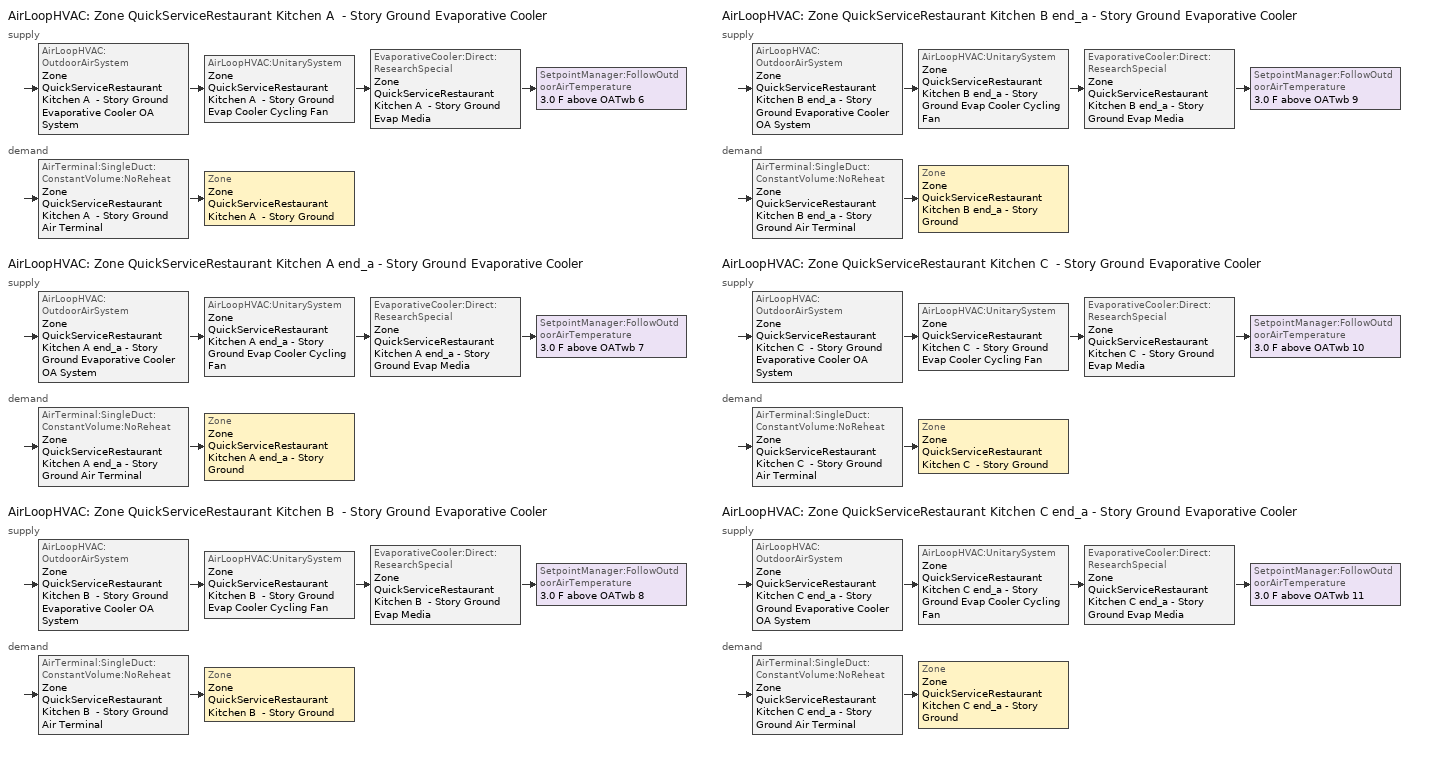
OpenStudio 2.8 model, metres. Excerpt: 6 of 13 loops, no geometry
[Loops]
AirLoopHVAC 'Zone QuickServiceRestaurant Kitchen A  - Story Ground Evaporative Cooler'
 supply: AirLoopHVAC:OutdoorAirSystem 'Zone QuickServiceRestaurant Kitchen A  - Story Ground Evaporative Cooler OA System' > AirLoopHVAC:UnitarySystem 'Zone QuickServiceRestaurant Kitchen A  - Story Ground Evap Cooler Cycling Fan' > EvaporativeCooler:Direct:ResearchSpecial 'Zone QuickServiceRestaurant Kitchen A  - Story Ground Evap Media' > SetpointManager:FollowOutdoorAirTemperature '3.0 F above OATwb 6'
 demand: AirTerminal:SingleDuct:ConstantVolume:NoReheat 'Zone QuickServiceRestaurant Kitchen A  - Story Ground Air Terminal' > Zone 'Zone QuickServiceRestaurant Kitchen A  - Story Ground'
AirLoopHVAC 'Zone QuickServiceRestaurant Kitchen A end_a - Story Ground Evaporative Cooler'
 supply: AirLoopHVAC:OutdoorAirSystem 'Zone QuickServiceRestaurant Kitchen A end_a - Story Ground Evaporative Cooler OA System' > AirLoopHVAC:UnitarySystem 'Zone QuickServiceRestaurant Kitchen A end_a - Story Ground Evap Cooler Cycling Fan' > EvaporativeCooler:Direct:ResearchSpecial 'Zone QuickServiceRestaurant Kitchen A end_a - Story Ground Evap Media' > SetpointManager:FollowOutdoorAirTemperature '3.0 F above OATwb 7'
 demand: AirTerminal:SingleDuct:ConstantVolume:NoReheat 'Zone QuickServiceRestaurant Kitchen A end_a - Story Ground Air Terminal' > Zone 'Zone QuickServiceRestaurant Kitchen A end_a - Story Ground'
AirLoopHVAC 'Zone QuickServiceRestaurant Kitchen B  - Story Ground Evaporative Cooler'
 supply: AirLoopHVAC:OutdoorAirSystem 'Zone QuickServiceRestaurant Kitchen B  - Story Ground Evaporative Cooler OA System' > AirLoopHVAC:UnitarySystem 'Zone QuickServiceRestaurant Kitchen B  - Story Ground Evap Cooler Cycling Fan' > EvaporativeCooler:Direct:ResearchSpecial 'Zone QuickServiceRestaurant Kitchen B  - Story Ground Evap Media' > SetpointManager:FollowOutdoorAirTemperature '3.0 F above OATwb 8'
 demand: AirTerminal:SingleDuct:ConstantVolume:NoReheat 'Zone QuickServiceRestaurant Kitchen B  - Story Ground Air Terminal' > Zone 'Zone QuickServiceRestaurant Kitchen B  - Story Ground'
AirLoopHVAC 'Zone QuickServiceRestaurant Kitchen B end_a - Story Ground Evaporative Cooler'
 supply: AirLoopHVAC:OutdoorAirSystem 'Zone QuickServiceRestaurant Kitchen B end_a - Story Ground Evaporative Cooler OA System' > AirLoopHVAC:UnitarySystem 'Zone QuickServiceRestaurant Kitchen B end_a - Story Ground Evap Cooler Cycling Fan' > EvaporativeCooler:Direct:ResearchSpecial 'Zone QuickServiceRestaurant Kitchen B end_a - Story Ground Evap Media' > SetpointManager:FollowOutdoorAirTemperature '3.0 F above OATwb 9'
 demand: AirTerminal:SingleDuct:ConstantVolume:NoReheat 'Zone QuickServiceRestaurant Kitchen B end_a - Story Ground Air Terminal' > Zone 'Zone QuickServiceRestaurant Kitchen B end_a - Story Ground'
AirLoopHVAC 'Zone QuickServiceRestaurant Kitchen C  - Story Ground Evaporative Cooler'
 supply: AirLoopHVAC:OutdoorAirSystem 'Zone QuickServiceRestaurant Kitchen C  - Story Ground Evaporative Cooler OA System' > AirLoopHVAC:UnitarySystem 'Zone QuickServiceRestaurant Kitchen C  - Story Ground Evap Cooler Cycling Fan' > EvaporativeCooler:Direct:ResearchSpecial 'Zone QuickServiceRestaurant Kitchen C  - Story Ground Evap Media' > SetpointManager:FollowOutdoorAirTemperature '3.0 F above OATwb 10'
 demand: AirTerminal:SingleDuct:ConstantVolume:NoReheat 'Zone QuickServiceRestaurant Kitchen C  - Story Ground Air Terminal' > Zone 'Zone QuickServiceRestaurant Kitchen C  - Story Ground'
AirLoopHVAC 'Zone QuickServiceRestaurant Kitchen C end_a - Story Ground Evaporative Cooler'
 supply: AirLoopHVAC:OutdoorAirSystem 'Zone QuickServiceRestaurant Kitchen C end_a - Story Ground Evaporative Cooler OA System' > AirLoopHVAC:UnitarySystem 'Zone QuickServiceRestaurant Kitchen C end_a - Story Ground Evap Cooler Cycling Fan' > EvaporativeCooler:Direct:ResearchSpecial 'Zone QuickServiceRestaurant Kitchen C end_a - Story Ground Evap Media' > SetpointManager:FollowOutdoorAirTemperature '3.0 F above OATwb 11'
 demand: AirTerminal:SingleDuct:ConstantVolume:NoReheat 'Zone QuickServiceRestaurant Kitchen C end_a - Story Ground Air Terminal' > Zone 'Zone QuickServiceRestaurant Kitchen C end_a - Story Ground'
[SizingPeriod:DesignDay] Barometric Pressure {Pa}=84753; Sky Clearness=0; Rain Indicator=0; Snow Indicator=0; Day of Month=21; Daylight Saving Time Indicator=0; Humidity Indicating Type=Wetbulb; Dry-Bulb Temperature Range Modifier Type=DefaultMultipliers
Name | Maximum Dry-Bulb Temperature {C} | Daily Dry-Bulb Temperature Range {deltaC} | Humidity Indicating Conditions at Maximum Dry-Bulb | Wind Speed {m/s} | Wind Direction {deg} | Month | Day Type | Solar Model Indicator | ASHRAE Taub | ASHRAE Taud
Truth Or Consequenc Ann Htg 99% Condns DB 1 | -3.8 | 0 | -3.8 | 3.3 | 350 | 12 | WinterDesignDay | ASHRAEClearSky
Truth Or Consequenc Ann Htg 99.6% Condns DB 1 | -6.8 | 0 | -6.8 | 3.3 | 350 | 12 | WinterDesignDay | ASHRAEClearSky
Truth Or Consequenc Ann Htg Wind 99% Condns WS=>MCDB 1 | 8 | 0 | 8 | 11.1 | 350 | 12 | WinterDesignDay | ASHRAEClearSky
Truth Or Consequenc April .4% Condns DB=>MCWB 1 | 31 | 15.5 | 13.1 | 4.7 | 170 | 4 | SummerDesignDay | ASHRAETau | 0.275 | 2.546
Truth Or Consequenc April .4% Condns WB=>MCDB 1 | 27.5 | 15.5 | 14 | 4.7 | 170 | 4 | SummerDesignDay | ASHRAETau | 0.275 | 2.546
Truth Or Consequenc August .4% Condns DB=>MCWB 1 | 36.2 | 13 | 17.5 | 4.7 | 170 | 8 | SummerDesignDay | ASHRAETau | 0.317 | 2.481
Truth Or Consequenc August .4% Condns WB=>MCDB 1 | 28.7 | 13 | 20.1 | 4.7 | 170 | 8 | SummerDesignDay | ASHRAETau | 0.317 | 2.481
Truth Or Consequenc December .4% Condns DB=>MCWB 1 | 19.8 | 12.5 | 7.7 | 4.7 | 170 | 12 | SummerDesignDay | ASHRAETau | 0.282 | 2.652
Truth Or Consequenc December .4% Condns WB=>MCDB 1 | 15.6 | 12.5 | 9.3 | 4.7 | 170 | 12 | SummerDesignDay | ASHRAETau | 0.282 | 2.652
Truth Or Consequenc February .4% Condns DB=>MCWB 1 | 23.7 | 13.8 | 8.8 | 4.7 | 170 | 2 | SummerDesignDay | ASHRAETau | 0.276 | 2.632
Truth Or Consequenc February .4% Condns WB=>MCDB 1 | 21.3 | 13.8 | 10.1 | 4.7 | 170 | 2 | SummerDesignDay | ASHRAETau | 0.276 | 2.632
Truth Or Consequenc January .4% Condns DB=>MCWB 1 | 19.8 | 13.3 | 7.4 | 4.7 | 170 | 1 | SummerDesignDay | ASHRAETau | 0.268 | 2.748
Truth Or Consequenc January .4% Condns WB=>MCDB 1 | 16.3 | 13.3 | 9.1 | 4.7 | 170 | 1 | SummerDesignDay | ASHRAETau | 0.268 | 2.748
Truth Or Consequenc July .4% Condns DB=>MCWB 1 | 38 | 13.6 | 17.5 | 4.7 | 170 | 7 | SummerDesignDay | ASHRAETau | 0.321 | 2.441
Truth Or Consequenc July .4% Condns WB=>MCDB 1 | 30.9 | 13.6 | 20.5 | 4.7 | 170 | 7 | SummerDesignDay | ASHRAETau | 0.321 | 2.441
Truth Or Consequenc June .4% Condns DB=>MCWB 1 | 39.5 | 15.4 | 18 | 4.7 | 170 | 6 | SummerDesignDay | ASHRAETau | 0.285 | 2.467
Truth Or Consequenc June .4% Condns WB=>MCDB 1 | 35.6 | 15.4 | 20 | 4.7 | 170 | 6 | SummerDesignDay | ASHRAETau | 0.285 | 2.467
Truth Or Consequenc March .4% Condns DB=>MCWB 1 | 27.2 | 14.8 | 10.9 | 4.7 | 170 | 3 | SummerDesignDay | ASHRAETau | 0.283 | 2.578
Truth Or Consequenc March .4% Condns WB=>MCDB 1 | 24.3 | 14.8 | 11.6 | 4.7 | 170 | 3 | SummerDesignDay | ASHRAETau | 0.283 | 2.578
Truth Or Consequenc May .4% Condns DB=>MCWB 1 | 35.3 | 15.2 | 14.9 | 4.7 | 170 | 5 | SummerDesignDay | ASHRAETau | 0.275 | 2.527
Truth Or Consequenc May .4% Condns WB=>MCDB 1 | 30.2 | 15.2 | 16.3 | 4.7 | 170 | 5 | SummerDesignDay | ASHRAETau | 0.275 | 2.527
Truth Or Consequenc November .4% Condns DB=>MCWB 1 | 24.1 | 14 | 10.1 | 4.7 | 170 | 11 | SummerDesignDay | ASHRAETau | 0.283 | 2.65
Truth Or Consequenc November .4% Condns WB=>MCDB 1 | 20.2 | 14 | 11.6 | 4.7 | 170 | 11 | SummerDesignDay | ASHRAETau | 0.283 | 2.65
Truth Or Consequenc October .4% Condns DB=>MCWB 1 | 31 | 14.2 | 13.2 | 4.7 | 170 | 10 | SummerDesignDay | ASHRAETau | 0.299 | 2.566
Truth Or Consequenc October .4% Condns WB=>MCDB 1 | 24.2 | 14.2 | 16 | 4.7 | 170 | 10 | SummerDesignDay | ASHRAETau | 0.299 | 2.566
Truth Or Consequenc September .4% Condns DB=>MCWB 1 | 33.4 | 13.7 | 15.8 | 4.7 | 170 | 9 | SummerDesignDay | ASHRAETau | 0.294 | 2.6
Truth Or Consequenc September .4% Condns WB=>MCDB 1 | 27 | 13.7 | 18.7 | 4.7 | 170 | 9 | SummerDesignDay | ASHRAETau | 0.294 | 2.6
[Sizing:Zone] Zone Cooling Design Supply Air Temperature Input Method=SupplyAirTemperature; Zone Cooling Design Supply Air Temperature {C}=12.7778; Zone Cooling Design Supply Air Temperature Difference {deltaC}=11.11; Zone Heating Design Supply Air Temperature Input Method=SupplyAirTemperature; Zone Heating Design Supply Air Temperature {C}=50; Zone Heating Design Supply Air Temperature Difference {deltaC}=11.11; Zone Cooling Design Supply Air Humidity Ratio {kg-H2O/kg-air}=0.0085; Zone Heating Design Supply Air Humidity Ratio {kg-H2O/kg-air}=0.008; Cooling Design Air Flow Method=DesignDay; Heating Design Air Flow Method=DesignDay; Account for Dedicated Outdoor Air System=No; Dedicated Outdoor Air System Control Strategy=NeutralSupplyAir; Dedicated Outdoor Air Low Setpoint Temperature for Design {C}=autosize; Dedicated Outdoor Air High Setpoint Temperature for Design {C}=autosize
Zone QuickServiceRestaurant Kitchen A end_a - Story Ground; Zone QuickServiceRestaurant Kitchen B end_a - Story Ground; Zone QuickServiceRestaurant Kitchen C end_a - Story Ground; Zone QuickServiceRestaurant Kitchen A  - Story Ground; Zone QuickServiceRestaurant Kitchen B  - Story Ground; Zone QuickServiceRestaurant Kitchen C  - Story Ground
[Zone equipment]
Zone QuickServiceRestaurant Kitchen A end_a - Story Ground: Zone QuickServiceRestaurant Kitchen A end_a - Story Ground Exhaust Fan, Zone QuickServiceRestaurant Kitchen A end_a - Story Ground Unit Heater, Zone QuickServiceRestaurant Kitchen A end_a - Story Ground Air Terminal
Zone QuickServiceRestaurant Kitchen B end_a - Story Ground: Zone QuickServiceRestaurant Kitchen B end_a - Story Ground Exhaust Fan, Zone QuickServiceRestaurant Kitchen B end_a - Story Ground Unit Heater, Zone QuickServiceRestaurant Kitchen B end_a - Story Ground Air Terminal
Zone QuickServiceRestaurant Kitchen C end_a - Story Ground: Zone QuickServiceRestaurant Kitchen C end_a - Story Ground Exhaust Fan, Zone QuickServiceRestaurant Kitchen C end_a - Story Ground Unit Heater, Zone QuickServiceRestaurant Kitchen C end_a - Story Ground Air Terminal
Zone QuickServiceRestaurant Kitchen A  - Story Ground: Zone QuickServiceRestaurant Kitchen A  - Story Ground Exhaust Fan, Zone QuickServiceRestaurant Kitchen A  - Story Ground Unit Heater, Zone QuickServiceRestaurant Kitchen A  - Story Ground Air Terminal
Zone QuickServiceRestaurant Kitchen B  - Story Ground: Zone QuickServiceRestaurant Kitchen B  - Story Ground Exhaust Fan, Zone QuickServiceRestaurant Kitchen B  - Story Ground Unit Heater, Zone QuickServiceRestaurant Kitchen B  - Story Ground Air Terminal
Zone QuickServiceRestaurant Kitchen C  - Story Ground: Zone QuickServiceRestaurant Kitchen C  - Story Ground Exhaust Fan, Zone QuickServiceRestaurant Kitchen C  - Story Ground Unit Heater, Zone QuickServiceRestaurant Kitchen C  - Story Ground Air Terminal
[Fan:ZoneExhaust] Availability Schedule=QuickServiceRestaurant Kitchen Exhaust; Fan Total Efficiency=0.0273754; Pressure Rise {Pa}=124.544; Flow Fraction Schedule=QuickServiceRestaurant Kitchen Exhaust; System Availability Manager Coupling Mode=Decoupled
Name | Maximum Flow Rate {m3/s} | Balanced Exhaust Fraction Schedule
Zone QuickServiceRestaurant Kitchen A  - Story Ground Exhaust Fan; Zone QuickServiceRestaurant Kitchen C  - Story Ground Exhaust Fan | 0.0613788 | RestaurantFastFood Kitchen Exhaust Fan Balanced Exhaust Fraction Schedule_2004
Zone QuickServiceRestaurant Kitchen A end_a - Story Ground Exhaust Fan; Zone QuickServiceRestaurant Kitchen C end_a - Story Ground Exhaust Fan | 0.0743317
Zone QuickServiceRestaurant Kitchen B  - Story Ground Exhaust Fan | 0.101366 | RestaurantFastFood Kitchen Exhaust Fan Balanced Exhaust Fraction Schedule_2004
Zone QuickServiceRestaurant Kitchen B end_a - Story Ground Exhaust Fan | 0.122758
[Fan:ConstantVolume] Availability Schedule=Always On Discrete; Fan Total Efficiency=0.55575; Pressure Rise {Pa}=49.8178; Maximum Flow Rate {m3/s}=AutoSize; Motor Efficiency=0.855; Motor In Airstream Fraction=1
Zone QuickServiceRestaurant Kitchen A  - Story Ground UnitHeater Fan; Zone QuickServiceRestaurant Kitchen A end_a - Story Ground UnitHeater Fan; Zone QuickServiceRestaurant Kitchen B  - Story Ground UnitHeater Fan; Zone QuickServiceRestaurant Kitchen B end_a - Story Ground UnitHeater Fan; Zone QuickServiceRestaurant Kitchen C  - Story Ground UnitHeater Fan; Zone QuickServiceRestaurant Kitchen C end_a - Story Ground UnitHeater Fan
[Coil:Heating:Gas] Availability Schedule=Always On Discrete; Gas Burner Efficiency=0.8; Nominal Capacity {W}=AutoSize; Parasitic Electric Load {W}=0; Parasitic Gas Load {W}=0
Zone QuickServiceRestaurant Kitchen A  - Story Ground UnitHeater Gas Htg Coil; Zone QuickServiceRestaurant Kitchen A end_a - Story Ground UnitHeater Gas Htg Coil; Zone QuickServiceRestaurant Kitchen B  - Story Ground UnitHeater Gas Htg Coil; Zone QuickServiceRestaurant Kitchen B end_a - Story Ground UnitHeater Gas Htg Coil; Zone QuickServiceRestaurant Kitchen C  - Story Ground UnitHeater Gas Htg Coil; Zone QuickServiceRestaurant Kitchen C end_a - Story Ground UnitHeater Gas Htg Coil
[ZoneHVAC:UnitHeater] Availability Schedule=Always On Discrete; Maximum Supply Air Flow Rate {m3/s}=autosize; Fan Control Type=OnOff; Minimum Hot Water Flow Rate {m3/s}=0; Heating Convergence Tolerance=0.001
Name | Supply Air Fan | Heating Coil
Zone QuickServiceRestaurant Kitchen A  - Story Ground Unit Heater | Zone QuickServiceRestaurant Kitchen A  - Story Ground UnitHeater Fan | Zone QuickServiceRestaurant Kitchen A  - Story Ground UnitHeater Gas Htg Coil
Zone QuickServiceRestaurant Kitchen A end_a - Story Ground Unit Heater | Zone QuickServiceRestaurant Kitchen A end_a - Story Ground UnitHeater Fan | Zone QuickServiceRestaurant Kitchen A end_a - Story Ground UnitHeater Gas Htg Coil
Zone QuickServiceRestaurant Kitchen B  - Story Ground Unit Heater | Zone QuickServiceRestaurant Kitchen B  - Story Ground UnitHeater Fan | Zone QuickServiceRestaurant Kitchen B  - Story Ground UnitHeater Gas Htg Coil
Zone QuickServiceRestaurant Kitchen B end_a - Story Ground Unit Heater | Zone QuickServiceRestaurant Kitchen B end_a - Story Ground UnitHeater Fan | Zone QuickServiceRestaurant Kitchen B end_a - Story Ground UnitHeater Gas Htg Coil
Zone QuickServiceRestaurant Kitchen C  - Story Ground Unit Heater | Zone QuickServiceRestaurant Kitchen C  - Story Ground UnitHeater Fan | Zone QuickServiceRestaurant Kitchen C  - Story Ground UnitHeater Gas Htg Coil
Zone QuickServiceRestaurant Kitchen C end_a - Story Ground Unit Heater | Zone QuickServiceRestaurant Kitchen C end_a - Story Ground UnitHeater Fan | Zone QuickServiceRestaurant Kitchen C end_a - Story Ground UnitHeater Gas Htg Coil
[AirLoopHVAC] Design Supply Air Flow Rate {m3/s}=AutoSize
Name | Availability Schedule
Zone QuickServiceRestaurant Kitchen A  - Story Ground Evaporative Cooler | Zone QuickServiceRestaurant Kitchen A  - Story Ground Evaporative Cooler Availability Sch
Zone QuickServiceRestaurant Kitchen A end_a - Story Ground Evaporative Cooler | Zone QuickServiceRestaurant Kitchen A end_a - Story Ground Evaporative Cooler Availability Sch
Zone QuickServiceRestaurant Kitchen B  - Story Ground Evaporative Cooler | Zone QuickServiceRestaurant Kitchen B  - Story Ground Evaporative Cooler Availability Sch
Zone QuickServiceRestaurant Kitchen B end_a - Story Ground Evaporative Cooler | Zone QuickServiceRestaurant Kitchen B end_a - Story Ground Evaporative Cooler Availability Sch
Zone QuickServiceRestaurant Kitchen C  - Story Ground Evaporative Cooler | Zone QuickServiceRestaurant Kitchen C  - Story Ground Evaporative Cooler Availability Sch
Zone QuickServiceRestaurant Kitchen C end_a - Story Ground Evaporative Cooler | Zone QuickServiceRestaurant Kitchen C end_a - Story Ground Evaporative Cooler Availability Sch
[Sizing:System] Type of Load to Size On=Sensible; Design Outdoor Air Flow Rate {m3/s}=Autosize; Central Heating Maximum System Air Flow Ratio=0.3; Preheat Design Temperature {C}=7.22222; Preheat Design Humidity Ratio {kg-H2O/kg-Air}=0.008; Precool Design Temperature {C}=12.7778; Precool Design Humidity Ratio {kg-H2O/kg-Air}=0.008; Central Cooling Design Supply Air Temperature {C}=21.1111; Central Heating Design Supply Air Temperature {C}=12.7778; Sizing Option=Coincident; 100% Outdoor Air in Cooling=No; 100% Outdoor Air in Heating=No; Central Cooling Design Supply Air Humidity Ratio {kg-H2O/kg-Air}=0.0085; Central Heating Design Supply Air Humidity Ratio {kg-H2O/kg-Air}=0.008; Cooling Design Air Flow Method=DesignDay; Cooling Design Air Flow Rate {m3/s}=0; Heating Design Air Flow Method=DesignDay; Heating Design Air Flow Rate {m3/s}=0; System Outdoor Air Method=ZoneSum; Zone Maximum Outdoor Air Fraction=1; Cooling Supply Air Flow Rate Per Floor Area {m3/s-m2}=0.00996765; Cooling Fraction of Autosized Cooling Supply Air Flow Rate=1; Cooling Supply Air Flow Rate Per Unit Cooling Capacity {m3/s-W}=3.94755e-05; Heating Supply Air Flow Rate Per Floor Area {m3/s-m2}=0.00996765; Heating Fraction of Autosized Heating Supply Air Flow Rate=1; Heating Fraction of Autosized Cooling Supply Air Flow Rate=1; Heating Supply Air Flow Rate Per Unit Heating Capacity {m3/s-W}=3.15882e-05; Cooling Design Capacity Method=CoolingDesignCapacity; Cooling Design Capacity {W}=autosize; Cooling Design Capacity Per Floor Area {W/m2}=234.7; Fraction of Autosized Cooling Design Capacity=1; Heating Design Capacity Method=HeatingDesignCapacity; Heating Design Capacity {W}=autosize; Heating Design Capacity Per Floor Area {W/m2}=157; Fraction of Autosized Heating Design Capacity=1; Central Cooling Capacity Control Method=OnOff
Zone QuickServiceRestaurant Kitchen A  - Story Ground Evaporative Cooler; Zone QuickServiceRestaurant Kitchen A end_a - Story Ground Evaporative Cooler; Zone QuickServiceRestaurant Kitchen B  - Story Ground Evaporative Cooler; Zone QuickServiceRestaurant Kitchen B end_a - Story Ground Evaporative Cooler; Zone QuickServiceRestaurant Kitchen C  - Story Ground Evaporative Cooler; Zone QuickServiceRestaurant Kitchen C end_a - Story Ground Evaporative Cooler
[SetpointManager:FollowOutdoorAirTemperature] Control Variable=Temperature; Reference Temperature Type=OutdoorAirWetBulb; Offset Temperature Difference {deltaC}=1.66667; Maximum Setpoint Temperature {C}=25.5556; Minimum Setpoint Temperature {C}=21.1111
Name | Setpoint Node or NodeList
3.0 F above OATwb 6 | Zone QuickServiceRestaurant Kitchen A  - Story Ground Evaporative Cooler Supply Outlet Node
3.0 F above OATwb 7 | Zone QuickServiceRestaurant Kitchen A end_a - Story Ground Evaporative Cooler Supply Outlet Node
3.0 F above OATwb 8 | Zone QuickServiceRestaurant Kitchen B  - Story Ground Evaporative Cooler Supply Outlet Node
3.0 F above OATwb 9 | Zone QuickServiceRestaurant Kitchen B end_a - Story Ground Evaporative Cooler Supply Outlet Node
3.0 F above OATwb 10 | Zone QuickServiceRestaurant Kitchen C  - Story Ground Evaporative Cooler Supply Outlet Node
3.0 F above OATwb 11 | Zone QuickServiceRestaurant Kitchen C end_a - Story Ground Evaporative Cooler Supply Outlet Node
[EnergyManagementSystem:Sensor] Output Variable or Output Meter=Zone Predicted Sensible Load to Cooling Setpoint Heat Transfer Rate
Name | Output Variable or Output Meter Index Key
Zone_QuickServiceRestaurant_Kitchen_A____Story_Ground_Clg_Load_Sensor | Zone QuickServiceRestaurant Kitchen A  - Story Ground
Zone_QuickServiceRestaurant_Kitchen_A_end_a___Story_Ground_Clg_Load_Sensor | Zone QuickServiceRestaurant Kitchen A end_a - Story Ground
Zone_QuickServiceRestaurant_Kitchen_B____Story_Ground_Clg_Load_Sensor | Zone QuickServiceRestaurant Kitchen B  - Story Ground
Zone_QuickServiceRestaurant_Kitchen_B_end_a___Story_Ground_Clg_Load_Sensor | Zone QuickServiceRestaurant Kitchen B end_a - Story Ground
Zone_QuickServiceRestaurant_Kitchen_C____Story_Ground_Clg_Load_Sensor | Zone QuickServiceRestaurant Kitchen C  - Story Ground
Zone_QuickServiceRestaurant_Kitchen_C_end_a___Story_Ground_Clg_Load_Sensor | Zone QuickServiceRestaurant Kitchen C end_a - Story Ground
[EnergyManagementSystem:Program]
Zone_QuickServiceRestaurant_Kitchen_A____Story_Ground_Evaporative_Cooler_Availability_Control: IF Zone_QuickServiceRestaurant_Kitchen_A____Story_Ground_Clg_Load_Sensor < 0.0; SET Zone_QuickServiceRestaurant_Kitchen_A____Story_Ground_Evaporative_Cooler_Availability_Actuator = 1; ELSE; SET Zone_QuickServiceRestaurant_Kitchen_A____Story_Ground_Evaporative_Cooler_Availability_Actuator = 0; ENDIF
Zone_QuickServiceRestaurant_Kitchen_A_end_a___Story_Ground_Evaporative_Cooler_Availability_Control: IF Zone_QuickServiceRestaurant_Kitchen_A_end_a___Story_Ground_Clg_Load_Sensor < 0.0; SET Zone_QuickServiceRestaurant_Kitchen_A_end_a___Story_Ground_Evaporative_Cooler_Availability_Actuator = 1; ELSE; SET Zone_QuickServiceRestaurant_Kitchen_A_end_a___Story_Ground_Evaporative_Cooler_Availability_Actuator = 0; ENDIF
Zone_QuickServiceRestaurant_Kitchen_B____Story_Ground_Evaporative_Cooler_Availability_Control: IF Zone_QuickServiceRestaurant_Kitchen_B____Story_Ground_Clg_Load_Sensor < 0.0; SET Zone_QuickServiceRestaurant_Kitchen_B____Story_Ground_Evaporative_Cooler_Availability_Actuator = 1; ELSE; SET Zone_QuickServiceRestaurant_Kitchen_B____Story_Ground_Evaporative_Cooler_Availability_Actuator = 0; ENDIF
Zone_QuickServiceRestaurant_Kitchen_B_end_a___Story_Ground_Evaporative_Cooler_Availability_Control: IF Zone_QuickServiceRestaurant_Kitchen_B_end_a___Story_Ground_Clg_Load_Sensor < 0.0; SET Zone_QuickServiceRestaurant_Kitchen_B_end_a___Story_Ground_Evaporative_Cooler_Availability_Actuator = 1; ELSE; SET Zone_QuickServiceRestaurant_Kitchen_B_end_a___Story_Ground_Evaporative_Cooler_Availability_Actuator = 0; ENDIF
Zone_QuickServiceRestaurant_Kitchen_C____Story_Ground_Evaporative_Cooler_Availability_Control: IF Zone_QuickServiceRestaurant_Kitchen_C____Story_Ground_Clg_Load_Sensor < 0.0; SET Zone_QuickServiceRestaurant_Kitchen_C____Story_Ground_Evaporative_Cooler_Availability_Actuator = 1; ELSE; SET Zone_QuickServiceRestaurant_Kitchen_C____Story_Ground_Evaporative_Cooler_Availability_Actuator = 0; ENDIF
Zone_QuickServiceRestaurant_Kitchen_C_end_a___Story_Ground_Evaporative_Cooler_Availability_Control: IF Zone_QuickServiceRestaurant_Kitchen_C_end_a___Story_Ground_Clg_Load_Sensor < 0.0; SET Zone_QuickServiceRestaurant_Kitchen_C_end_a___Story_Ground_Evaporative_Cooler_Availability_Actuator = 1; ELSE; SET Zone_QuickServiceRestaurant_Kitchen_C_end_a___Story_Ground_Evaporative_Cooler_Availability_Actuator = 0; ENDIF
[EvaporativeCooler:Direct:ResearchSpecial] Availability Schedule=Always On Discrete; Cooler Design Effectiveness=1; Recirculating Water Pump Power Consumption {W}=0; Primary Air Design Flow Rate {m3/s}=Autosize; Drift Loss Fraction=0; Blowdown Concentration Ratio=0; Water Pump Power Sizing Factor {W/(m3/s)}=0.1; Evaporative Operation Minimum Drybulb Temperature=16; Evaporative Operation Maximum Limit Wetbulb Temperature=24; Evaporative Operation Maximum Limit Drybulb Temperature=28
Zone QuickServiceRestaurant Kitchen A  - Story Ground Evap Media; Zone QuickServiceRestaurant Kitchen A end_a - Story Ground Evap Media; Zone QuickServiceRestaurant Kitchen B  - Story Ground Evap Media; Zone QuickServiceRestaurant Kitchen B end_a - Story Ground Evap Media; Zone QuickServiceRestaurant Kitchen C  - Story Ground Evap Media; Zone QuickServiceRestaurant Kitchen C end_a - Story Ground Evap Media
[Fan:OnOff] Availability Schedule=Always On Discrete; Fan Total Efficiency=0.55575; Pressure Rise {Pa}=622.722; Maximum Flow Rate {m3/s}=autosize; Motor Efficiency=0.855; Motor In Airstream Fraction=1
Name | Fan Power Ratio Function of Speed Ratio Curve | Fan Efficiency Ratio Function of Speed Ratio Curve
Zone QuickServiceRestaurant Kitchen A  - Story Ground Evap Cooler Supply Fan | Fan On Off Power Curve 6 | Fan On Off Efficiency Curve 6
Zone QuickServiceRestaurant Kitchen A end_a - Story Ground Evap Cooler Supply Fan | Fan On Off Power Curve 7 | Fan On Off Efficiency Curve 7
Zone QuickServiceRestaurant Kitchen B  - Story Ground Evap Cooler Supply Fan | Fan On Off Power Curve 8 | Fan On Off Efficiency Curve 8
Zone QuickServiceRestaurant Kitchen B end_a - Story Ground Evap Cooler Supply Fan | Fan On Off Power Curve 9 | Fan On Off Efficiency Curve 9
Zone QuickServiceRestaurant Kitchen C  - Story Ground Evap Cooler Supply Fan | Fan On Off Power Curve 10 | Fan On Off Efficiency Curve 10
Zone QuickServiceRestaurant Kitchen C end_a - Story Ground Evap Cooler Supply Fan | Fan On Off Power Curve 11 | Fan On Off Efficiency Curve 11
[Coil:Cooling:DX:SingleSpeed] Availability Schedule=Always Off Discrete; Rated Total Cooling Capacity {W}=autosize; Rated Sensible Heat Ratio=autosize; Rated COP {W/W}=3.91157; Rated Air Flow Rate {m3/s}=autosize; Rated Evaporator Fan Power Per Volume Flow Rate {W/(m3/s)}=773.3; Total Cooling Capacity Function of Temperature Curve=PSZ-Fine Storage DX Coil Cap-FT; Total Cooling Capacity Function of Flow Fraction Curve=DX Coil Cap-FF; Energy Input Ratio Function of Temperature Curve=PSZ-AC DX Coil EIR-FT; Energy Input Ratio Function of Flow Fraction Curve=Split DX Coil EIR-FF; Part Load Fraction Correlation Curve=HPACCOOLPLFFPLR; Condenser Type=AirCooled; Evaporative Condenser Effectiveness=0; Evaporative Condenser Air Flow Rate {m3/s}=Autosize; Evaporative Condenser Pump Rated Power Consumption {W}=Autosize; Crankcase Heater Capacity {W}=0; Maximum Outdoor Dry-Bulb Temperature for Crankcase Heater Operation {C}=0; Basin Heater Capacity {W/K}=0; Basin Heater Setpoint Temperature {C}=10
Dummy Always Off DX Coil 6 7kBtu/hr 9.7SEER 8kBtu/hr 13.0SEER; Dummy Always Off DX Coil 7 11kBtu/hr 9.7SEER 12kBtu/hr 13.0SEER; Dummy Always Off DX Coil 8 9kBtu/hr 9.7SEER 11kBtu/hr 13.0SEER; Dummy Always Off DX Coil 9 16kBtu/hr 9.7SEER 18kBtu/hr 13.0SEER; Dummy Always Off DX Coil 10 8kBtu/hr 9.7SEER 9kBtu/hr 13.0SEER; Dummy Always Off DX Coil 11 13kBtu/hr 9.7SEER 14kBtu/hr 13.0SEER
[AirLoopHVAC:UnitarySystem] Control Type=Load; Dehumidification Control Type=None; Fan Placement=BlowThrough; Supply Air Fan Operating Mode Schedule=Always Off Discrete; DX Heating Coil Sizing Ratio=1; Use DOAS DX Cooling Coil=No; DOAS DX Cooling Coil Leaving Minimum Air Temperature {C}=2; Latent Load Control=SensibleOnlyLoadControl; Supply Air Flow Rate Method During Cooling Operation=SupplyAirFlowRate; Supply Air Flow Rate During Cooling Operation {m3/s}=autosize; Supply Air Flow Rate Method During Heating Operation=SupplyAirFlowRate; Supply Air Flow Rate During Heating Operation {m3/s}=autosize; Supply Air Flow Rate Method When No Cooling or Heating is Required=SupplyAirFlowRate; Supply Air Flow Rate When No Cooling or Heating is Required {m3/s}=autosize; Maximum Supply Air Temperature {C}=40; Maximum Outdoor Dry-Bulb Temperature for Supplemental Heater Operation {C}=21; Maximum Cycling Rate {cycles/hr}=2.5; Heat Pump Time Constant {s}=60; Fraction of On-Cycle Power Use=0.01; Heat Pump Fan Delay Time {s}=60; Ancilliary On-Cycle Electric Power {W}=0; Ancilliary Off-Cycle Electric Power {W}=0
Name | Controlling Zone or Thermostat Location | Supply Fan | Cooling Coil
Zone QuickServiceRestaurant Kitchen A  - Story Ground Evap Cooler Cycling Fan | Zone QuickServiceRestaurant Kitchen A  - Story Ground | Zone QuickServiceRestaurant Kitchen A  - Story Ground Evap Cooler Supply Fan | Dummy Always Off DX Coil 6 7kBtu/hr 9.7SEER 8kBtu/hr 13.0SEER
Zone QuickServiceRestaurant Kitchen A end_a - Story Ground Evap Cooler Cycling Fan | Zone QuickServiceRestaurant Kitchen A end_a - Story Ground | Zone QuickServiceRestaurant Kitchen A end_a - Story Ground Evap Cooler Supply Fan | Dummy Always Off DX Coil 7 11kBtu/hr 9.7SEER 12kBtu/hr 13.0SEER
Zone QuickServiceRestaurant Kitchen B  - Story Ground Evap Cooler Cycling Fan | Zone QuickServiceRestaurant Kitchen B  - Story Ground | Zone QuickServiceRestaurant Kitchen B  - Story Ground Evap Cooler Supply Fan | Dummy Always Off DX Coil 8 9kBtu/hr 9.7SEER 11kBtu/hr 13.0SEER
Zone QuickServiceRestaurant Kitchen B end_a - Story Ground Evap Cooler Cycling Fan | Zone QuickServiceRestaurant Kitchen B end_a - Story Ground | Zone QuickServiceRestaurant Kitchen B end_a - Story Ground Evap Cooler Supply Fan | Dummy Always Off DX Coil 9 16kBtu/hr 9.7SEER 18kBtu/hr 13.0SEER
Zone QuickServiceRestaurant Kitchen C  - Story Ground Evap Cooler Cycling Fan | Zone QuickServiceRestaurant Kitchen C  - Story Ground | Zone QuickServiceRestaurant Kitchen C  - Story Ground Evap Cooler Supply Fan | Dummy Always Off DX Coil 10 8kBtu/hr 9.7SEER 9kBtu/hr 13.0SEER
Zone QuickServiceRestaurant Kitchen C end_a - Story Ground Evap Cooler Cycling Fan | Zone QuickServiceRestaurant Kitchen C end_a - Story Ground | Zone QuickServiceRestaurant Kitchen C end_a - Story Ground Evap Cooler Supply Fan | Dummy Always Off DX Coil 11 13kBtu/hr 9.7SEER 14kBtu/hr 13.0SEER
[Controller:OutdoorAir] Minimum Outdoor Air Flow Rate {m3/s}=autosize; Maximum Outdoor Air Flow Rate {m3/s}=Autosize; Economizer Control Type=NoEconomizer; Economizer Control Action Type=ModulateFlow; Economizer Maximum Limit Dry-Bulb Temperature {C}=28; Economizer Maximum Limit Enthalpy {J/kg}=64000; Lockout Type=LockoutWithHeating; Minimum Limit Type=FixedMinimum; Minimum Fraction of Outdoor Air Schedule=Always On Discrete; High Humidity Control=No; Heat Recovery Bypass Control Type=BypassWhenWithinEconomizerLimits
Name | Minimum Outdoor Air Schedule | Controller Mechanical Ventilation
Zone QuickServiceRestaurant Kitchen A  - Story Ground Evaporative Cooler OA Controller | Zone QuickServiceRestaurant Kitchen A  - Story Ground Evaporative Cooler Availability Sch | Zone QuickServiceRestaurant Kitchen A  - Story Ground Evaporative Cooler Vent Controller
Zone QuickServiceRestaurant Kitchen A end_a - Story Ground Evaporative Cooler OA Controller | Zone QuickServiceRestaurant Kitchen A end_a - Story Ground Evaporative Cooler Availability Sch | Zone QuickServiceRestaurant Kitchen A end_a - Story Ground Evaporative Cooler Vent Controller
Zone QuickServiceRestaurant Kitchen B  - Story Ground Evaporative Cooler OA Controller | Zone QuickServiceRestaurant Kitchen B  - Story Ground Evaporative Cooler Availability Sch | Zone QuickServiceRestaurant Kitchen B  - Story Ground Evaporative Cooler Vent Controller
Zone QuickServiceRestaurant Kitchen B end_a - Story Ground Evaporative Cooler OA Controller | Zone QuickServiceRestaurant Kitchen B end_a - Story Ground Evaporative Cooler Availability Sch | Zone QuickServiceRestaurant Kitchen B end_a - Story Ground Evaporative Cooler Vent Controller
Zone QuickServiceRestaurant Kitchen C  - Story Ground Evaporative Cooler OA Controller | Zone QuickServiceRestaurant Kitchen C  - Story Ground Evaporative Cooler Availability Sch | Zone QuickServiceRestaurant Kitchen C  - Story Ground Evaporative Cooler Vent Controller
Zone QuickServiceRestaurant Kitchen C end_a - Story Ground Evaporative Cooler OA Controller | Zone QuickServiceRestaurant Kitchen C end_a - Story Ground Evaporative Cooler Availability Sch | Zone QuickServiceRestaurant Kitchen C end_a - Story Ground Evaporative Cooler Vent Controller
[Controller:MechanicalVentilation] Availability Schedule=Always On Discrete; System Outdoor Air Method=ZoneSum
Zone QuickServiceRestaurant Kitchen A  - Story Ground Evaporative Cooler Vent Controller; Zone QuickServiceRestaurant Kitchen A end_a - Story Ground Evaporative Cooler Vent Controller; Zone QuickServiceRestaurant Kitchen B  - Story Ground Evaporative Cooler Vent Controller; Zone QuickServiceRestaurant Kitchen B end_a - Story Ground Evaporative Cooler Vent Controller; Zone QuickServiceRestaurant Kitchen C  - Story Ground Evaporative Cooler Vent Controller; Zone QuickServiceRestaurant Kitchen C end_a - Story Ground Evaporative Cooler Vent Controller
[AirLoopHVAC:OutdoorAirSystem]
Name | Controller
Zone QuickServiceRestaurant Kitchen A  - Story Ground Evaporative Cooler OA System | Zone QuickServiceRestaurant Kitchen A  - Story Ground Evaporative Cooler OA Controller
Zone QuickServiceRestaurant Kitchen A end_a - Story Ground Evaporative Cooler OA System | Zone QuickServiceRestaurant Kitchen A end_a - Story Ground Evaporative Cooler OA Controller
Zone QuickServiceRestaurant Kitchen B  - Story Ground Evaporative Cooler OA System | Zone QuickServiceRestaurant Kitchen B  - Story Ground Evaporative Cooler OA Controller
Zone QuickServiceRestaurant Kitchen B end_a - Story Ground Evaporative Cooler OA System | Zone QuickServiceRestaurant Kitchen B end_a - Story Ground Evaporative Cooler OA Controller
Zone QuickServiceRestaurant Kitchen C  - Story Ground Evaporative Cooler OA System | Zone QuickServiceRestaurant Kitchen C  - Story Ground Evaporative Cooler OA Controller
Zone QuickServiceRestaurant Kitchen C end_a - Story Ground Evaporative Cooler OA System | Zone QuickServiceRestaurant Kitchen C end_a - Story Ground Evaporative Cooler OA Controller
[AirTerminal:SingleDuct:ConstantVolume:NoReheat] Availability Schedule=Always On Discrete; Maximum Air Flow Rate {m3/s}=AutoSize
Zone QuickServiceRestaurant Kitchen A  - Story Ground Air Terminal; Zone QuickServiceRestaurant Kitchen A end_a - Story Ground Air Terminal; Zone QuickServiceRestaurant Kitchen B  - Story Ground Air Terminal; Zone QuickServiceRestaurant Kitchen B end_a - Story Ground Air Terminal; Zone QuickServiceRestaurant Kitchen C  - Story Ground Air Terminal; Zone QuickServiceRestaurant Kitchen C end_a - Story Ground Air Terminal
[EnergyManagementSystem:ProgramCallingManager]
EvapCoolerAvailabilityProgramCallingManager: AfterPredictorAfterHVACManagers; Zone_QuickServiceRestaurant_Dining_A____Story_Ground_Evaporative_Cooler_Availability_Control; Zone_QuickServiceRestaurant_Dining_A_end_b___Story_Ground_Evaporative_Cooler_Availability_Control; Zone_QuickServiceRestaurant_Dining_B____Story_Ground_Evaporative_Cooler_Availability_Control; Zone_QuickServiceRestaurant_Dining_B_end_b___Story_Ground_Evaporative_Cooler_Availability_Control; Zone_QuickServiceRestaurant_Dining_C____Story_Ground_Evaporative_Cooler_Availability_Control; Zone_QuickServiceRestaurant_Dining_C_end_b___Story_Ground_Evaporative_Cooler_Availability_Control; Zone_QuickServiceRestaurant_Kitchen_A____Story_Ground_Evaporative_Cooler_Availability_Control; Zone_QuickServiceRestaurant_Kitchen_A_end_a___Story_Ground_Evaporative_Cooler_Availability_Control; Zone_QuickServiceRestaurant_Kitchen_B____Story_Ground_Evaporative_Cooler_Availability_Control; Zone_QuickServiceRestaurant_Kitchen_B_end_a___Story_Ground_Evaporative_Cooler_Availability_Control; Zone_QuickServiceRestaurant_Kitchen_C____Story_Ground_Evaporative_Cooler_Availability_Control; Zone_QuickServiceRestaurant_Kitchen_C_end_a___Story_Ground_Evaporative_Cooler_Availability_Control
[AvailabilityManager:NightCycle] Control Type=CycleOnAny; Thermostat Tolerance {deltaC}=1; Cycling Run Time {s}=3600
Availability Manager Night Cycle 1; Availability Manager Night Cycle 2; Availability Manager Night Cycle 3; Availability Manager Night Cycle 4; Availability Manager Night Cycle 5; Availability Manager Night Cycle 6; Availability Manager Night Cycle 7; Availability Manager Night Cycle 8; Availability Manager Night Cycle 9; Availability Manager Night Cycle 10; Availability Manager Night Cycle 11; Availability Manager Night Cycle 12
[Schedule:Ruleset]
Name | Default Day Schedule | Summer Design Day Schedule | Winter Design Day Schedule
QuickServiceRestaurant Kitchen Exhaust | QuickServiceRestaurant Kitchen Exhaust Default | QuickServiceRestaurant Kitchen Exhaust Summer Design Day | QuickServiceRestaurant Kitchen Exhaust Winter Design Day
RestaurantFastFood Kitchen Exhaust Fan Balanced Exhaust Fraction Schedule_2004 | RestaurantFastFood Kitchen Exhaust Fan Balanced Exhaust Fraction Schedule_2004 Default | RestaurantFastFood Kitchen Exhaust Fan Balanced Exhaust Fraction Schedule_2004 Summer Design Day | RestaurantFastFood Kitchen Exhaust Fan Balanced Exhaust Fraction Schedule_2004 Winter Design Day
[Schedule:Day]
QuickServiceRestaurant Kitchen Exhaust Default; autogen QuickServiceRestaurant Kitchen Exhaust 0_day_sch; autogen QuickServiceRestaurant Kitchen Exhaust 1_day_sch: Yes, 1, 0, 1, 5, 0, 0, 24, 0, 1
QuickServiceRestaurant Kitchen Exhaust Winter Design Day; QuickServiceRestaurant Kitchen Exhaust Summer Design Day: 1, 0, 1, 5, 0, 0, 24, 0, 1
RestaurantFastFood Kitchen Exhaust Fan Balanced Exhaust Fraction Schedule_2004 Default; RestaurantFastFood Kitchen Exhaust Fan Balanced Exhaust Fraction Schedule_2004 Default 1; autogen Schedule Rule 3 1_day_sch; autogen RestaurantFastFood Kitchen Exhaust Fan Balanced Exhaust Fraction Schedule_2004 2_day_sch: Yes, 1, 0, 0.530511, 5, 0, 0, 24, 0, 0.530511
RestaurantFastFood Kitchen Exhaust Fan Balanced Exhaust Fraction Schedule_2004 Winter Design Day; RestaurantFastFood Kitchen Exhaust Fan Balanced Exhaust Fraction Schedule_2004 Summer Design Day: 1, 0, 0.530511, 5, 0, 0, 24, 0, 0.530511
[Schedule:Rule] Apply Saturday=Yes
Name | Schedule Ruleset | Rule Order | Day Schedule | Apply Sunday | Apply Monday | Apply Tuesday | Apply Wednesday | Apply Thursday | Apply Friday | Date Specification Type | Specific Month 1 | Specific Day 1 | Specific Month 2 | Specific Day 2 | Specific Month 3 | Specific Day 3 | Specific Month 4 | Specific Day 4 | Specific Month 5 | Specific Day 5 | Specific Month 6 | Specific Day 6 | Specific Month 7 | Specific Day 7 | Specific Month 8 | Specific Day 8 | Specific Month 9 | Specific Day 9 | Specific Month 10 | Specific Day 10 | Specific Month 11 | Specific Day 11 | Specific Month 12 | Specific Day 12 | Specific Month 13 | Specific Day 13 | Specific Month 14 | Specific Day 14 | Specific Month 15 | Specific Day 15 | Specific Month 16 | Specific Day 16 | Specific Month 17 | Specific Day 17 | Specific Month 18 | Specific Day 18 | Specific Month 19 | Specific Day 19 | Specific Month 20 | Specific Day 20 | Specific Month 21 | Specific Day 21 | Specific Month 22 | Specific Day 22 | Specific Month 23 | Specific Day 23 | Specific Month 24 | Specific Day 24 | Specific Month 25 | Specific Day 25 | Specific Month 26 | Specific Day 26 | Specific Month 27 | Specific Day 27 | Specific Month 28 | Specific Day 28 | Specific Month 29 | Specific Day 29 | Specific Month 30 | Specific Day 30 | Specific Month 31 | Specific Day 31 | Specific Month 32 | Specific Day 32 | Specific Month 33 | Specific Day 33 | Specific Month 34 | Specific Day 34 | Specific Month 35 | Specific Day 35 | Specific Month 36 | Specific Day 36 | Specific Month 37 | Specific Day 37 | Specific Month 38 | Specific Day 38 | Specific Month 39 | Specific Day 39 | Specific Month 40 | Specific Day 40 | Specific Month 41 | Specific Day 41 | Specific Month 42 | Specific Day 42 | Specific Month 43 | Specific Day 43 | Specific Month 44 | Specific Day 44 | Specific Month 45 | Specific Day 45 | Specific Month 46 | Specific Day 46 | Specific Month 47 | Specific Day 47 | Specific Month 48 | Specific Day 48 | Specific Month 49 | Specific Day 49 | Specific Month 50 | Specific Day 50 | Specific Month 51 | Specific Day 51 | Specific Month 52 | Specific Day 52
Schedule Rule 3 | RestaurantFastFood Kitchen Exhaust Fan Balanced Exhaust Fraction Schedule_2004 | 0 | RestaurantFastFood Kitchen Exhaust Fan Balanced Exhaust Fraction Schedule_2004 Default 1
autogen QuickServiceRestaurant Kitchen Exhaust 0 | QuickServiceRestaurant Kitchen Exhaust | 0 | autogen QuickServiceRestaurant Kitchen Exhaust 0_day_sch | Yes | Yes | Yes | Yes | Yes | Yes | SpecificDates | 1 | 2 | 1 | 9 | 1 | 16 | 1 | 23 | 1 | 30 | 2 | 6 | 2 | 13 | 2 | 20 | 2 | 27 | 3 | 5 | 3 | 12 | 3 | 19 | 3 | 26 | 4 | 2 | 4 | 9 | 4 | 16 | 4 | 23 | 4 | 30 | 5 | 7 | 5 | 14 | 5 | 21 | 5 | 28 | 6 | 4 | 6 | 11 | 6 | 18 | 6 | 25 | 7 | 2 | 7 | 9 | 7 | 16 | 7 | 23 | 7 | 30 | 8 | 6 | 8 | 13 | 8 | 20 | 8 | 27 | 9 | 3 | 9 | 10 | 9 | 17 | 9 | 24 | 10 | 1 | 10 | 8 | 10 | 15 | 10 | 22 | 10 | 29 | 11 | 5 | 11 | 12 | 11 | 19 | 11 | 26 | 12 | 3 | 12 | 10 | 12 | 17 | 12 | 24
autogen QuickServiceRestaurant Kitchen Exhaust 1 | QuickServiceRestaurant Kitchen Exhaust | 1 | autogen QuickServiceRestaurant Kitchen Exhaust 1_day_sch | Yes | Yes | Yes | Yes | Yes | Yes | SpecificDates | 1 | 3 | 1 | 10 | 1 | 17 | 1 | 24 | 1 | 31 | 2 | 7 | 2 | 14 | 2 | 21 | 2 | 28 | 3 | 6 | 3 | 13 | 3 | 20 | 3 | 27 | 4 | 3 | 4 | 10 | 4 | 17 | 4 | 24 | 5 | 1 | 5 | 8 | 5 | 15 | 5 | 22 | 5 | 29 | 6 | 5 | 6 | 12 | 6 | 19 | 6 | 26 | 7 | 3 | 7 | 10 | 7 | 17 | 7 | 24 | 7 | 31 | 8 | 7 | 8 | 14 | 8 | 21 | 8 | 28 | 9 | 4 | 9 | 11 | 9 | 18 | 9 | 25 | 10 | 2 | 10 | 9 | 10 | 16 | 10 | 23 | 10 | 30 | 11 | 6 | 11 | 13 | 11 | 20 | 11 | 27 | 12 | 4 | 12 | 11 | 12 | 18 | 12 | 25
autogen Schedule Rule 3 1 | RestaurantFastFood Kitchen Exhaust Fan Balanced Exhaust Fraction Schedule_2004 | 1 | autogen Schedule Rule 3 1_day_sch | Yes | Yes | Yes | Yes | Yes | Yes | SpecificDates | 12 | 31
autogen RestaurantFastFood Kitchen Exhaust Fan Balanced Exhaust Fraction Schedule_2004 2 | RestaurantFastFood Kitchen Exhaust Fan Balanced Exhaust Fraction Schedule_2004 | 2 | autogen RestaurantFastFood Kitchen Exhaust Fan Balanced Exhaust Fraction Schedule_2004 2_day_sch | Yes | Yes | Yes | Yes | Yes | Yes | SpecificDates | 1 | 3 | 1 | 10 | 1 | 17 | 1 | 24 | 1 | 31 | 2 | 7 | 2 | 14 | 2 | 21 | 2 | 28 | 3 | 6 | 3 | 13 | 3 | 20 | 3 | 27 | 4 | 3 | 4 | 10 | 4 | 17 | 4 | 24 | 5 | 1 | 5 | 8 | 5 | 15 | 5 | 22 | 5 | 29 | 6 | 5 | 6 | 12 | 6 | 19 | 6 | 26 | 7 | 3 | 7 | 10 | 7 | 17 | 7 | 24 | 7 | 31 | 8 | 7 | 8 | 14 | 8 | 21 | 8 | 28 | 9 | 4 | 9 | 11 | 9 | 18 | 9 | 25 | 10 | 2 | 10 | 9 | 10 | 16 | 10 | 23 | 10 | 30 | 11 | 6 | 11 | 13 | 11 | 20 | 11 | 27 | 12 | 4 | 12 | 11 | 12 | 18 | 12 | 25
[Schedule:Constant]
Name | Value
Always On Discrete; Zone QuickServiceRestaurant Kitchen A  - Story Ground Evaporative Cooler Availability Sch; Zone QuickServiceRestaurant Kitchen A end_a - Story Ground Evaporative Cooler Availability Sch; Zone QuickServiceRestaurant Kitchen B  - Story Ground Evaporative Cooler Availability Sch; Zone QuickServiceRestaurant Kitchen B end_a - Story Ground Evaporative Cooler Availability Sch; Zone QuickServiceRestaurant Kitchen C  - Story Ground Evaporative Cooler Availability Sch; Zone QuickServiceRestaurant Kitchen C end_a - Story Ground Evaporative Cooler Availability Sch | 1
Always Off Discrete | 0
[Curve:Exponent] Coefficient1 Constant=1; Coefficient2 Constant=0; Coefficient3 Constant=0; Minimum Value of x=0; Maximum Value of x=1
Fan On Off Power Curve 6; Fan On Off Power Curve 7; Fan On Off Power Curve 8; Fan On Off Power Curve 9; Fan On Off Power Curve 10; Fan On Off Power Curve 11
[Curve:Cubic] Coefficient1 Constant=1; Coefficient2 x=0; Coefficient3 x**2=0; Coefficient4 x**3=0; Minimum Value of x=0; Maximum Value of x=1
Fan On Off Efficiency Curve 6; Fan On Off Efficiency Curve 7; Fan On Off Efficiency Curve 8; Fan On Off Efficiency Curve 9; Fan On Off Efficiency Curve 10; Fan On Off Efficiency Curve 11
[Curve:Biquadratic] Minimum Value of x=12.77778; Maximum Value of x=23.88889; Minimum Value of y=23.88889; Maximum Value of y=46.11111
Name | Coefficient1 Constant | Coefficient2 x | Coefficient3 x**2 | Coefficient4 y | Coefficient5 y**2 | Coefficient6 x*y
PSZ-Fine Storage DX Coil Cap-FT | 0.942588 | 0.00954335 | 0.00068377 | -0.0110427 | 5.249e-06 | -9.72e-06
PSZ-AC DX Coil EIR-FT | 0.342414 | 0.034885 | -0.0006237 | 0.00497722 | 0.000437951 | -0.000728028
[Curve:Quadratic]
Name | Coefficient1 Constant | Coefficient2 x | Coefficient3 x**2 | Minimum Value of x | Maximum Value of x
DX Coil Cap-FF | 0.8 | 0.2 | 0 | 0.5 | 1.5
Split DX Coil EIR-FF | 1.1552 | -0.1808 | 0.0256 | 0.5 | 1.5
HPACCOOLPLFFPLR | 0.85 | 0.15 | 0 | 0 | 1
